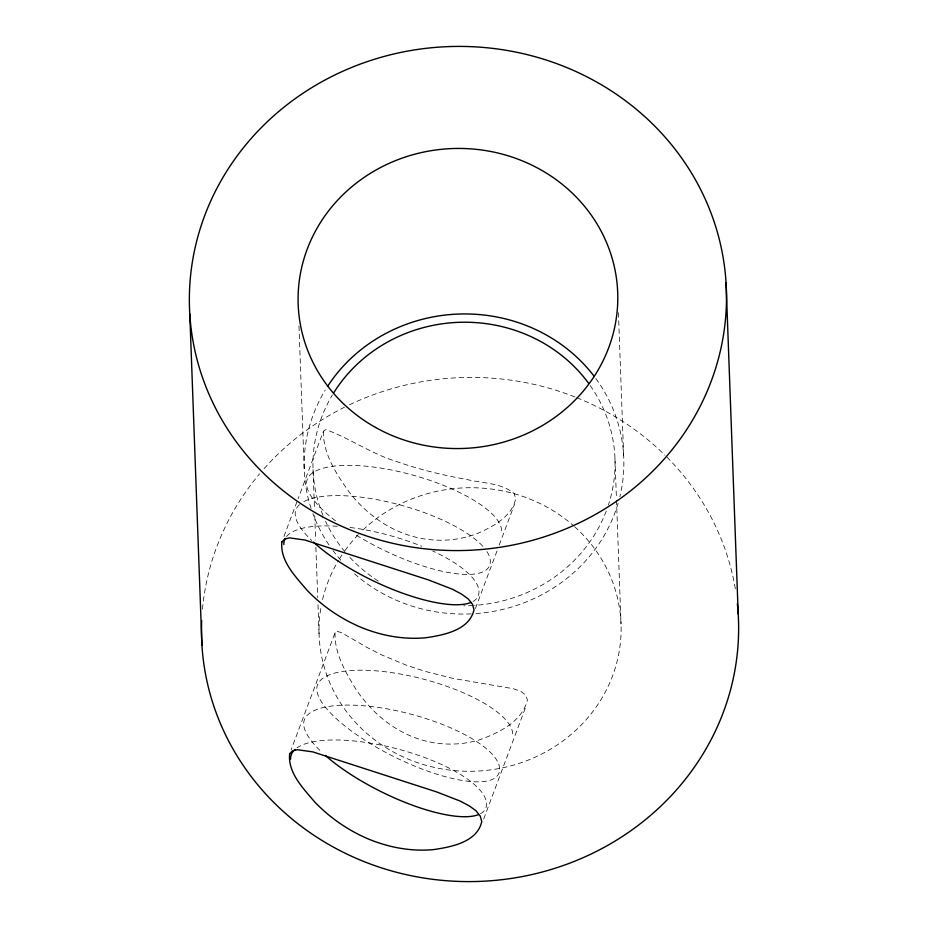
<?xml version="1.0" encoding="UTF-8"?>
<svg xmlns="http://www.w3.org/2000/svg" width="928" height="928" viewBox="0 0 928 928"><rect width="100%" height="100%" fill="white"/><g stroke="black" fill="none" stroke-linecap="round" stroke-linejoin="round"><path stroke-width="0.7" stroke-dasharray="4.64 3.48" d="M335.066 632.722C334.289 653.521 345.924 672.87 356.48 690.142C369.808 709.514 387.834 726.09 409.561 735.498C431.427 745.196 456.692 746.75 479.579 739.802C498.846 732.911 522.232 721.613 527.417 699.944L525.666 695.014L520.84 691.372L513.23 688.692L452.876 678.368L424.85 671.304L406.986 665.422L382.127 655.122L367.221 647.558L341.284 632.536L337.293 631.446L335.066 632.722L291.172 749.731M323.42 431.242C322.898 453.943 336.783 474.707 349.589 492.629C362.825 509.53 380.016 523.612 399.898 531.918C424.56 542.416 453.328 543.124 478.268 533.113C493.696 526.257 512.07 516.409 515.748 498.498L514.031 493.464C500.911 482.444 482.166 483.465 466.25 479.335C442.876 475.217 419.758 469.58 397.335 461.784C372.082 454.233 350.169 438.457 325.798 429.56L323.42 431.242L298.097 498.73M283.91 536.523L297.586 500.076M475.403 608.536L497.199 550.443M499.229 545.038L514.437 504.507M483.674 819.064L526.06 706.057M618.431 312.643L623.697 456.564M614.962 458.502L616.447 498.8M616.494 500.238L621.029 623.999M313.038 469.498L314.511 509.797M314.72 515.55L315.624 540.015M315.88 547.218L317.736 597.586M317.991 604.778L319.104 635.007M298.967 326.088L304.303 471.436M202.478 609.139A268.598 252.068 -2.1 0 1 259.643 473.767M264.086 468.64A268.598 252.068 -2.1 0 1 344.474 407.23M349.473 404.782A268.598 252.068 -2.1 0 1 575.522 397.196M576.81 397.706A268.598 252.068 -2.1 0 1 664.947 455.184M666.872 457.098A268.598 252.068 -2.1 0 1 735.452 589.582M574.652 526.744A151.067 141.775 -2.1 0 1 517.14 764.022A151.067 141.775 -2.1 0 1 321.25 605.845M322.561 599.592A151.067 141.775 -2.1 0 1 338.488 560.442M339.845 558.238A151.067 141.775 -2.1 0 1 341.945 554.956M344.903 550.675A151.067 141.775 -2.1 0 1 358.301 534.621M362.964 529.992A151.067 141.775 -2.1 0 1 573.666 525.863M590.208 385.549A151.067 141.775 -2.1 0 1 608.397 504.994M606.262 511.038A151.067 141.775 -2.1 0 1 474.579 605.392M473.222 605.485A151.067 141.775 -2.1 0 1 463.733 605.787M378.322 581.137A151.067 141.775 -2.1 0 1 348.313 555.663M344.903 551.731A151.067 141.775 -2.1 0 1 325.531 521.269M322.967 515.388A151.067 141.775 -2.1 0 1 332.421 394.945M595.811 378.52A159.871 150.046 -2.1 0 1 619.858 496.7M618.106 503.243A159.871 150.046 -2.1 0 1 475.484 613.617M471.18 613.872A159.871 150.046 -2.1 0 1 354.577 573.864M340.831 560.199A159.871 150.046 -2.1 0 1 333.001 550.582M329.022 545.003A159.871 150.046 -2.1 0 1 312.875 513.59M311.1 508.474A159.871 150.046 -2.1 0 1 325.31 389.98M299.512 504.612A100.804 33.373 15.5 0 0 295.197 514.274A100.804 31.216 25.6 0 0 311.762 540.525M303.874 501.607A100.804 33.373 15.5 0 1 397.625 504.287A100.804 33.373 15.5 0 1 485.193 549.086M486.98 551.603A100.804 33.373 15.5 0 1 490.309 561.011A100.804 31.216 25.6 0 1 355.285 534.54M501.665 530.746A100.804 33.373 15.5 0 0 402.822 472.491A100.804 33.373 15.5 0 0 306.542 484.01A100.804 31.216 25.6 0 0 336.446 521.582M473.025 601.472A100.804 31.216 25.6 0 0 478.941 591.298A100.804 33.373 15.5 0 0 432.599 550.942M286.532 536.57A100.804 33.373 15.5 0 1 338.708 526.373M350.042 527.487A100.804 33.373 15.5 0 1 421.776 546.267M512.674 733.781A100.874 33.512 14.7 0 0 413.459 676.698A100.874 33.512 14.7 0 0 316.808 689.376A100.874 31.03 26.4 0 0 409.48 763.895A100.874 31.03 26.4 0 0 499.589 768.674A100.874 33.512 14.7 0 0 400.374 711.579A100.874 33.512 14.7 0 0 303.711 724.258A100.874 31.03 26.4 0 0 321.9 752.318M480.588 813.636A100.874 31.03 26.4 0 0 486.504 803.555A100.874 33.512 14.7 0 0 405.71 751.251A100.874 33.512 14.7 0 0 296.995 747.84"/><path stroke-width="1.39" d="M726.067 282.889L738.201 613.907M189.799 314.093L201.933 645.111M737.366 603.861A268.598 252.068 -2.1 0 1 477.781 881.461A268.598 252.068 -2.1 0 1 201.712 620.635M333.778 392.73A151.067 141.775 -2.1 0 1 588.7 383.438M327.503 386.489A159.871 150.046 -2.1 0 1 594.164 376.316M470.798 602.527A100.804 31.216 25.6 0 1 313.455 542.114M283.84 544.539A100.804 33.373 15.5 0 1 285.279 538.391M478.384 814.656A100.874 31.03 26.4 0 1 325.484 755.578M290.626 759.139A100.874 33.512 14.7 0 1 294.988 749.43M281.892 541.917C279.873 560.883 295.452 576.462 306.808 589.964C322.086 606.019 340.738 618.779 361.143 627.374C381.594 635.773 403.982 639.856 426.056 637.722C443.758 635.077 469.464 630.251 474.022 609.731L472.468 604.244L468.257 598.978L461.494 594.048L452.47 589.257L428.748 580.023L304.976 540.038L289.548 537.88L284.71 539.052L281.892 541.917M289.652 753.768C287.645 772.722 303.224 788.313 314.58 801.815C329.858 817.858 348.499 830.618 368.915 839.225C389.366 847.612 411.754 851.707 433.828 849.561C451.53 846.928 477.224 842.102 481.783 821.582L480.24 816.095L476.029 810.817L469.266 805.887L460.23 801.096L436.52 791.874L312.748 751.877L297.32 749.72L292.482 750.891L289.652 753.768M322.352 516.699A268.598 252.068 -2.1 0 0 726.496 298.723A268.598 252.068 -2.1 0 0 324.939 80.063A268.598 252.068 -2.1 0 0 322.352 516.699M375.538 427.448A159.871 150.046 -2.1 0 0 617.77 300.486A159.871 150.046 -2.1 0 0 380.492 167.562A159.871 150.046 -2.1 0 0 375.538 427.448"/></g></svg>
